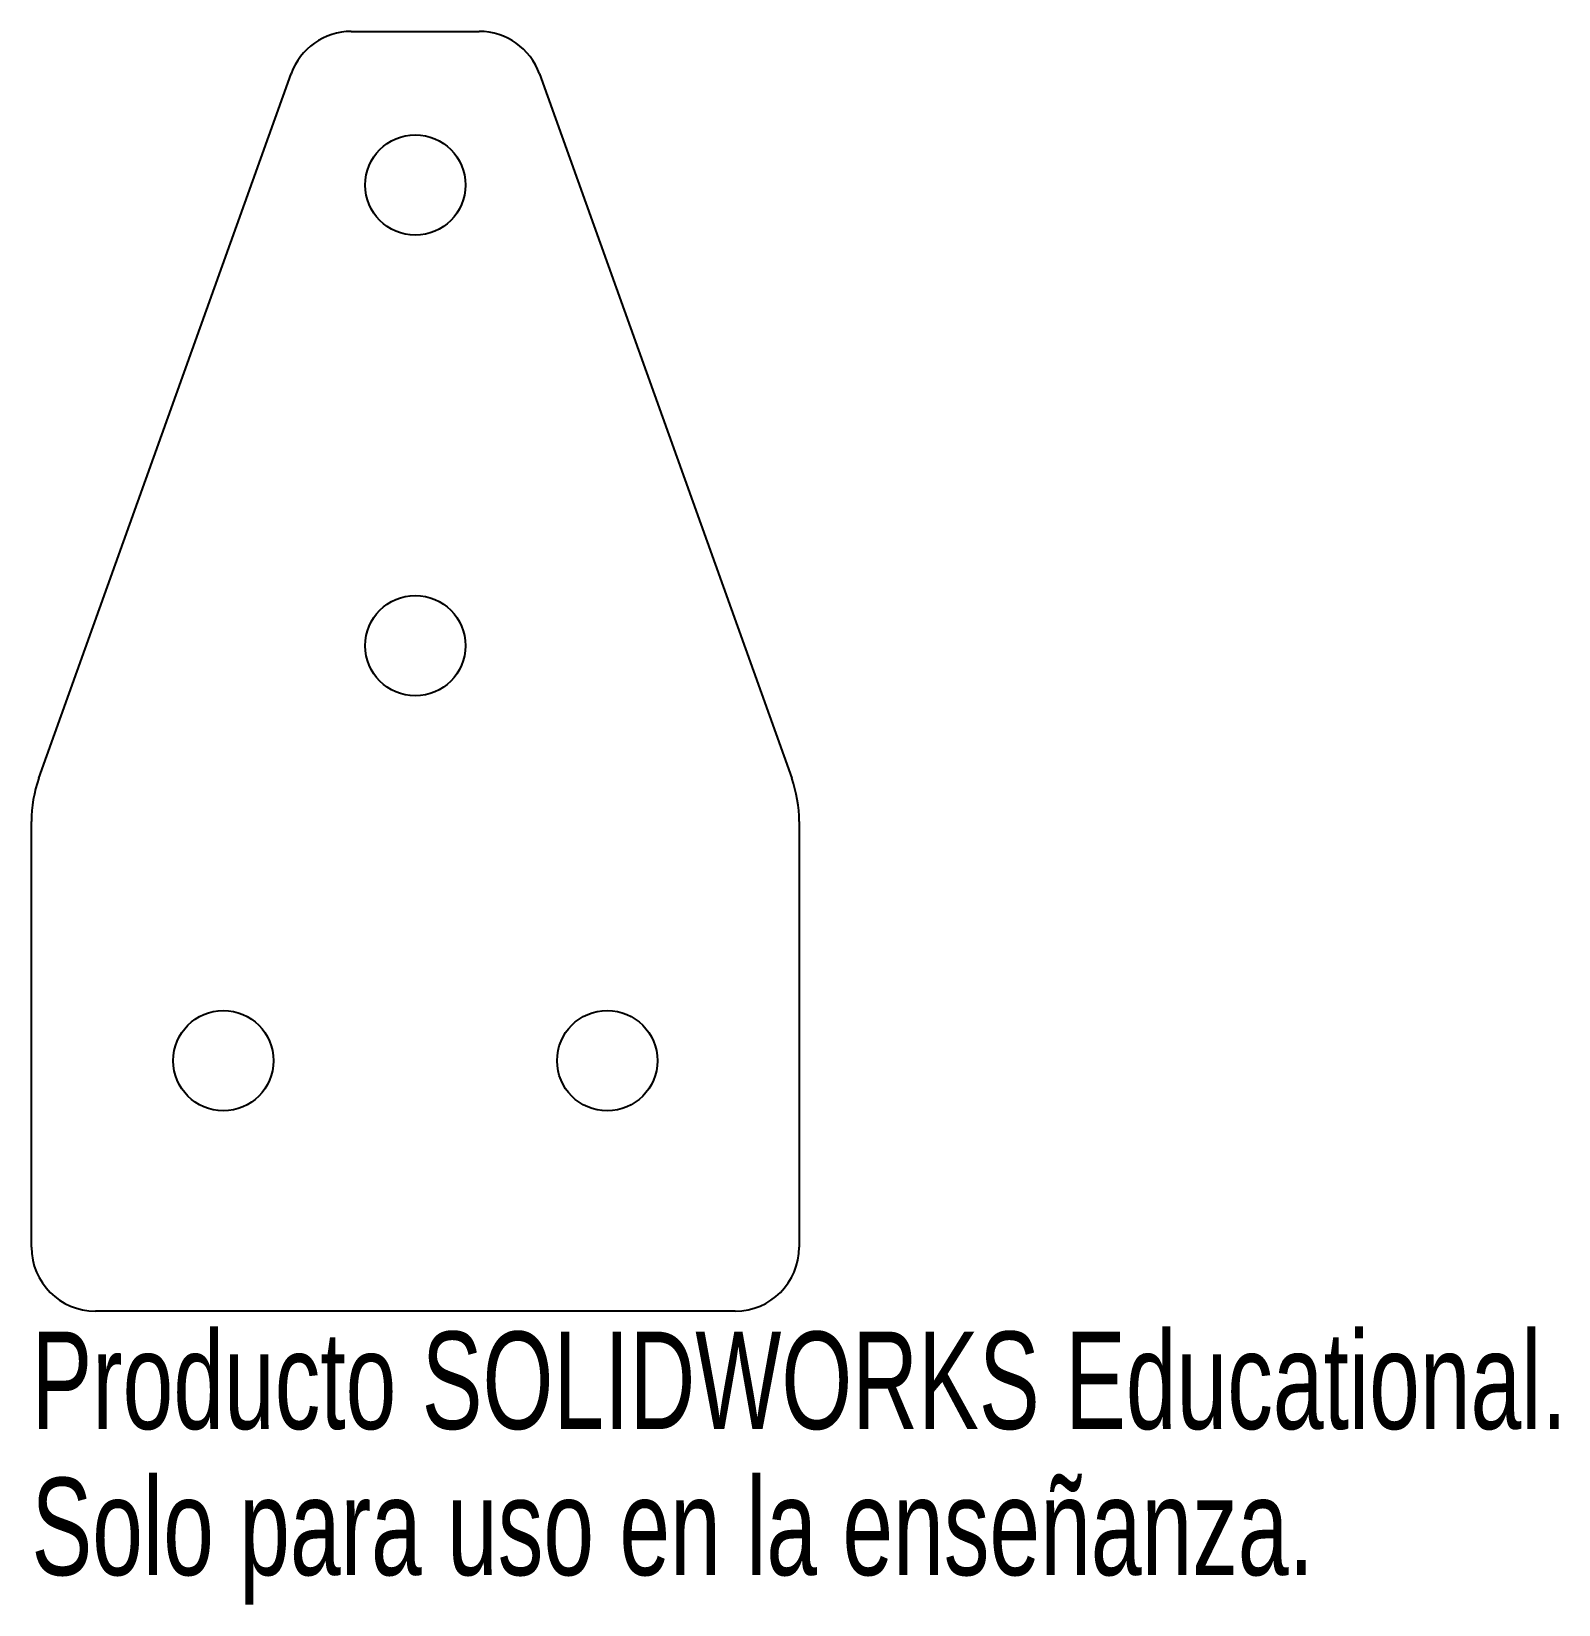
# Model space of a CAD drawing. Header units: inches. Extents: x 11.16 to 14.14, y 2.11 to 5.18.
import ezdxf

# ---------------------------------------------------------------- set-up
doc = ezdxf.new("R2010")
doc.units = ezdxf.units.IN
doc.header["$MEASUREMENT"] = 0
doc.styles.add('SLDTEXTSTYLE0', font='TXT', dxfattribs={"width": 0.7})

msp = doc.modelspace()

# ---------------------------------------------------------------- linework, layer by layer
at = {"color": 7, "linetype": 'Continuous', "lineweight": 25}
for p, q in [((11.781, 5.18), (12.031, 5.18)), ((11.1707, 3.7209), (11.6634, 5.0971)), ((12.1487, 5.0971), (12.6414, 3.7209)), ((11.156, 2.805), (11.156, 3.6366)), ((12.656, 3.6366), (12.656, 2.805)), ((12.531, 2.68), (11.281, 2.68))]:
    msp.add_line(p, q, dxfattribs=at)
for centre in [(11.906, 4.88), (11.906, 3.98), (11.531, 3.1692), (12.281, 3.1692)]:
    msp.add_circle(centre, 0.098, dxfattribs=at)
for centre, radius, start, end in [((11.781, 5.055), 0.125, 90, 160.3033), ((12.031, 5.055), 0.125, 19.6967, 90), ((11.406, 3.6366), 0.25, 160.3033, 180), ((12.406, 3.6366), 0.25, 0, 19.6967), ((11.281, 2.805), 0.125, 180, 270), ((12.531, 2.805), 0.125, 270, 0)]:
    msp.add_arc(centre, radius, start, end, dxfattribs=at)

# ---------------------------------------------------------------- texts
at = {"color": 7, "linetype": 'Continuous', "char_height": 0.1903, "attachment_point": 1, "style": 'SLDTEXTSTYLE0'}
for s, insert in [('Producto SOLIDWORKS Educational.', (11.156, 2.6399)), ('Solo para uso en la enseñanza.', (11.156, 2.3544))]:
    msp.add_mtext(s, dxfattribs=dict(at, insert=insert))

doc.saveas('drawing.dxf')
